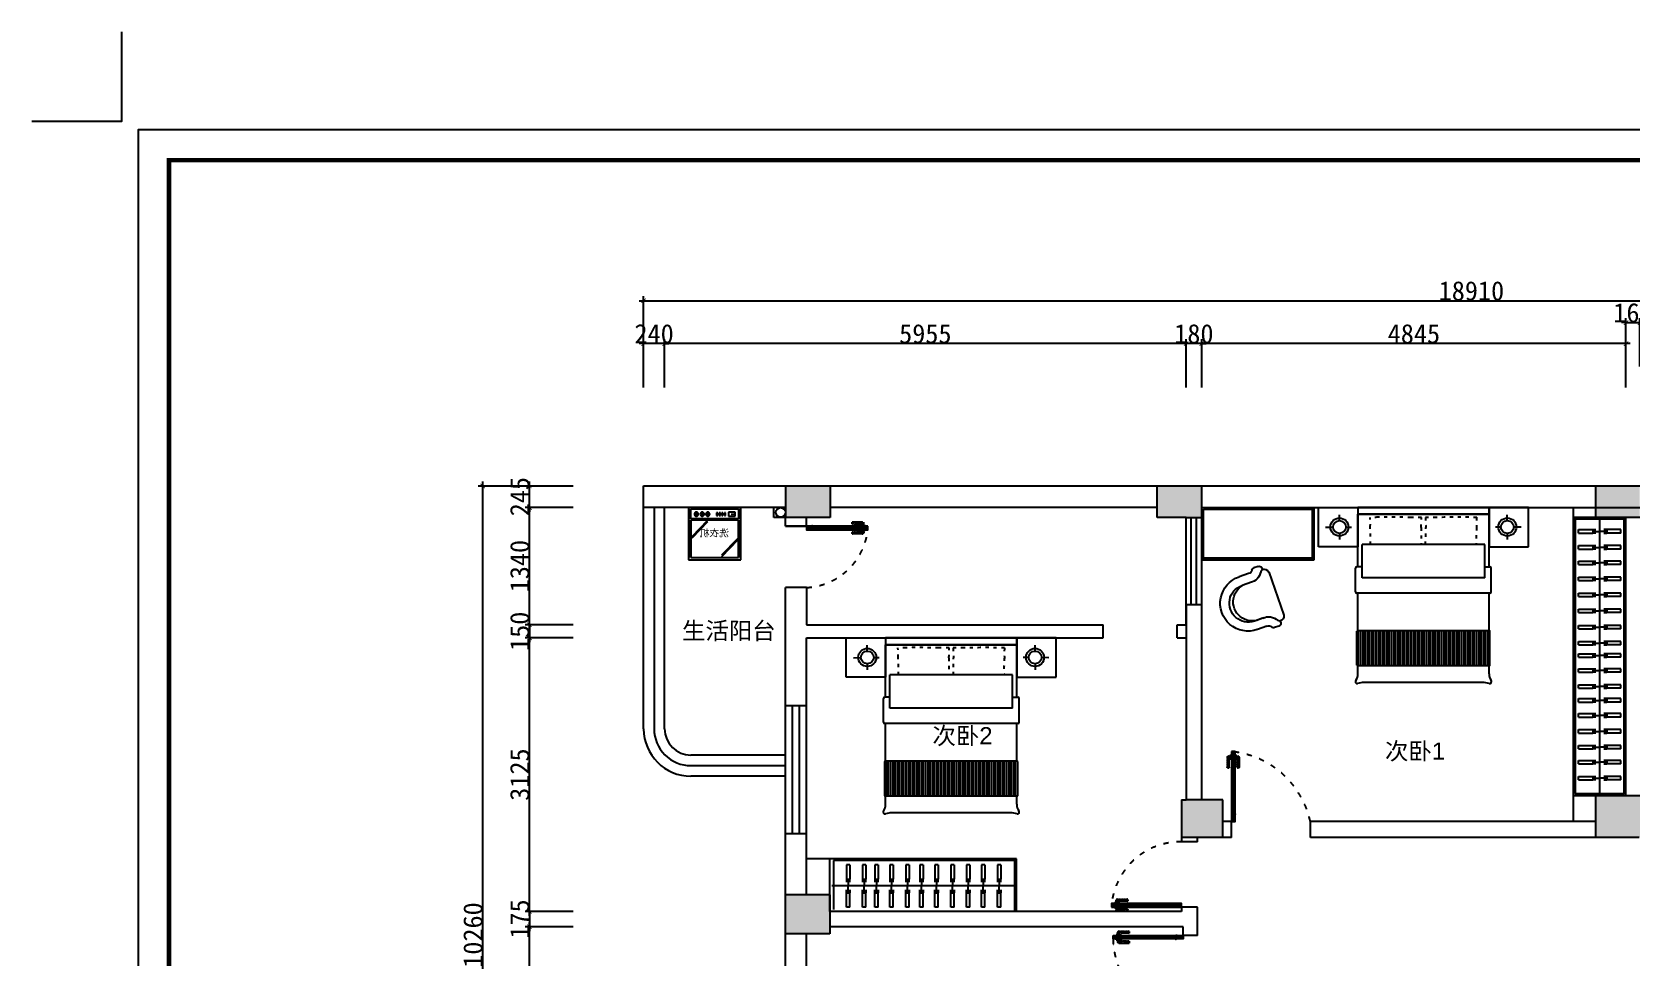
# Model space of a CAD drawing. Header units: millimetres. Extents: x 39175 to 443077, y -41362 to 75939.
# Drawn here: x 305230 to 323494, y -5945 to 4623 of the extents above; entities that cross this region are included whole.
import ezdxf
from ezdxf.enums import TextEntityAlignment as Align

# ---------------------------------------------------------------- set-up
doc = ezdxf.new("R2010")
doc.units = ezdxf.units.MM
doc.linetypes.add('ACAD_ISO03W100', pattern=[30, 12, -18])
doc.linetypes.add('HIDDEN2', pattern=[0.1875, 0.125, -0.0625])
for name, color, linetype in [('0-01图框模板说明', 2, 'Continuous'), ('0-02图框细线', 136, 'Continuous'), ('016-P平面家具', 51, 'Continuous'), ('8', 8, 'Continuous'), ('COLUMN', 7, 'Continuous'), ('墙', 7, 'Continuous'), ('墙体', 7, 'Continuous'), ('粗线层', 7, 'Continuous')]:
    doc.layers.add(name, color=color, linetype=linetype)
doc.layers.add('Z not print', color=8, linetype='Continuous', plot=False)
doc.styles.add('ar', font='arial.ttf')
doc.styles.get("Standard").update_dxf_attribs({"font": ''})
doc.styles.get('Standard').set_extended_font_data('NSimSun')
doc.linetypes.add('FENCELINE1', pattern='A,6.35,-2.54,[133,ltypeshp.shx,S=2.54,R=0,X=-2.54,Y=0],-2.54,25.4', length=36.83)
doc.dimstyles.new('ISO-25', dxfattribs={"dimtxt": 220, "dimasz": 50, "dimexe": 50, "dimexo": 0.625, "dimtad": 2, "dimdec": 0, "dimtxsty": 'Standard', "dimblk": 'ARCHTICK', "dimcen": 2.5, "dimdle": 50, "dimclrd": 251, "dimclre": 251, "dimclrt": 51, "dimadec": 0, "dimazin": 0, "dimtfac": 1, "dimtdec": 0, "dimtix": 1, "dimtmove": 2, "dimatfit": 3, "dimfxl": 500, "dimfxlon": 1, "dimarcsym": 0})

# ---------------------------------------------------------------- blocks, each defined once
blk = doc.blocks.new('hgggg')
at = {"layer": '0-01图框模板说明', "color": 2, "const_width": 0.724}
blk.add_lwpolyline([(3637.38, 670.41), (3637.38, 383.41), (3227.38, 383.41), (3227.38, 670.41)], close=True, dxfattribs=at)
at = {"layer": '0-02图框细线'}
blk.add_lwpolyline([(3642.38, 675.41), (3642.38, 378.41), (3222.38, 378.41), (3222.38, 675.41)], close=True, dxfattribs=at)
at = {"layer": 'Z not print', "color": 5}
blk.add_lwpolyline([(3219.62, 691.34), (3219.62, 676.74), (3205.02, 676.74)], dxfattribs=at)
blk = doc.blocks.new('_ArchTick')
at = {"color": 0, "linetype": 'ByBlock', "const_width": 0.15}
blk.add_lwpolyline([(-0.5, -0.5), (0.5, 0.5)], dxfattribs=at)
blk = doc.blocks.new('*D392')
at = {"color": 251, "lineweight": -2, "transparency": 16777216}
for p, q in [((312216, 563), (312216, 1113)), ((312456, 563), (312456, 1113)), ((312216, 1063), (312166, 1063)), ((312456, 1063), (312216, 1063)), ((312456, 1063), (312506, 1063))]:
    blk.add_line(p, q, dxfattribs=at)
at = {"layer": 'Defpoints', "color": 0, "transparency": 16777216}
for p in [(312216, 1063), (312216, -809), (312456, -809)]:
    blk.add_point(p, dxfattribs=at)
at = {"color": 251, "lineweight": -2, "transparency": 16777216, "xscale": 50, "yscale": 50, "zscale": 50}
blk.add_blockref('_ArchTick', (312216, 1063), dxfattribs=at)
at = {"color": 251, "lineweight": -2, "transparency": 16777216, "xscale": 50, "yscale": 50, "zscale": 50, "rotation": 180}
blk.add_blockref('_ArchTick', (312456, 1063), dxfattribs=at)
at = {"color": 51, "transparency": 16777216, "insert": (312336, 1174), "char_height": 220, "attachment_point": 5}
blk.add_mtext('240', dxfattribs=at)
blk = doc.blocks.new('*D393')
at = {"color": 251, "lineweight": -2, "transparency": 16777216}
for p, q in [((312456, 563), (312456, 1113)), ((318411, 563), (318411, 1113)), ((318461, 1063), (312406, 1063))]:
    blk.add_line(p, q, dxfattribs=at)
at = {"layer": 'Defpoints', "color": 0, "transparency": 16777216}
for p in [(312456, 1063), (312456, -809), (318411, -924)]:
    blk.add_point(p, dxfattribs=at)
at = {"color": 251, "lineweight": -2, "transparency": 16777216, "xscale": 50, "yscale": 50, "zscale": 50, "rotation": 180}
blk.add_blockref('_ArchTick', (312456, 1063), dxfattribs=at)
at = {"color": 251, "lineweight": -2, "transparency": 16777216, "xscale": 50, "yscale": 50, "zscale": 50}
blk.add_blockref('_ArchTick', (318411, 1063), dxfattribs=at)
at = {"color": 51, "transparency": 16777216, "insert": (315434, 1174), "char_height": 220, "attachment_point": 5}
blk.add_mtext('5955', dxfattribs=at)
blk = doc.blocks.new('*D394')
at = {"color": 251, "lineweight": -2, "transparency": 16777216}
for p, q in [((318411, 563), (318411, 1113)), ((318591, 563), (318591, 1113)), ((318411, 1063), (318361, 1063)), ((318591, 1063), (318411, 1063)), ((318591, 1063), (318641, 1063))]:
    blk.add_line(p, q, dxfattribs=at)
at = {"layer": 'Defpoints', "color": 0, "transparency": 16777216}
for p in [(318411, 1063), (318411, -924), (318591, -924)]:
    blk.add_point(p, dxfattribs=at)
at = {"color": 251, "lineweight": -2, "transparency": 16777216, "xscale": 50, "yscale": 50, "zscale": 50}
blk.add_blockref('_ArchTick', (318411, 1063), dxfattribs=at)
at = {"color": 251, "lineweight": -2, "transparency": 16777216, "xscale": 50, "yscale": 50, "zscale": 50, "rotation": 180}
blk.add_blockref('_ArchTick', (318591, 1063), dxfattribs=at)
at = {"color": 51, "transparency": 16777216, "insert": (318501, 1174), "char_height": 220, "attachment_point": 5}
blk.add_mtext('180', dxfattribs=at)
blk = doc.blocks.new('*D395')
at = {"color": 251, "lineweight": -2, "transparency": 16777216}
for p, q in [((318591, 563), (318591, 1113)), ((323436, 563), (323436, 1113)), ((323486, 1063), (318541, 1063))]:
    blk.add_line(p, q, dxfattribs=at)
at = {"layer": 'Defpoints', "color": 0, "transparency": 16777216}
for p in [(318591, 1063), (318591, -924), (323436, -924)]:
    blk.add_point(p, dxfattribs=at)
at = {"color": 251, "lineweight": -2, "transparency": 16777216, "xscale": 50, "yscale": 50, "zscale": 50, "rotation": 180}
blk.add_blockref('_ArchTick', (318591, 1063), dxfattribs=at)
at = {"color": 251, "lineweight": -2, "transparency": 16777216, "xscale": 50, "yscale": 50, "zscale": 50}
blk.add_blockref('_ArchTick', (323436, 1063), dxfattribs=at)
at = {"color": 51, "transparency": 16777216, "insert": (321014, 1174), "char_height": 220, "attachment_point": 5}
blk.add_mtext('4845', dxfattribs=at)
blk = doc.blocks.new('*D396')
at = {"color": 251, "lineweight": -2, "transparency": 16777216}
for p, q in [((323436, 1303), (323386, 1303)), ((323436, 803), (323436, 1353)), ((323436, 1303), (323596, 1303)), ((323596, 803), (323596, 1353)), ((323596, 1303), (323646, 1303))]:
    blk.add_line(p, q, dxfattribs=at)
at = {"layer": 'Defpoints', "color": 0, "transparency": 16777216}
for p in [(323596, 1303), (323596, -564), (323436, -924)]:
    blk.add_point(p, dxfattribs=at)
at = {"color": 251, "lineweight": -2, "transparency": 16777216, "xscale": 50, "yscale": 50, "zscale": 50}
blk.add_blockref('_ArchTick', (323436, 1303), dxfattribs=at)
at = {"color": 251, "lineweight": -2, "transparency": 16777216, "xscale": 50, "yscale": 50, "zscale": 50, "rotation": 180}
blk.add_blockref('_ArchTick', (323596, 1303), dxfattribs=at)
at = {"color": 51, "transparency": 16777216, "insert": (323516, 1414), "char_height": 220, "attachment_point": 5}
blk.add_mtext('160', dxfattribs=at)
blk = doc.blocks.new('*D402')
at = {"color": 251, "lineweight": -2, "transparency": 16777216}
for p, q in [((311413, -5599), (310863, -5599)), ((310913, -8179), (310913, -5549)), ((311413, -8129), (310863, -8129))]:
    blk.add_line(p, q, dxfattribs=at)
at = {"layer": 'Defpoints', "color": 0, "transparency": 16777216}
for p in [(310913, -5599), (314341, -5599), (314076, -8129)]:
    blk.add_point(p, dxfattribs=at)
at = {"color": 251, "lineweight": -2, "transparency": 16777216, "xscale": 50, "yscale": 50, "zscale": 50}
for p, rotation in [((310913, -5599), 90), ((310913, -8129), 270)]:
    blk.add_blockref('_ArchTick', p, dxfattribs=dict(at, rotation=rotation))
at = {"color": 51, "transparency": 16777216, "insert": (310802, -6864), "char_height": 220, "attachment_point": 5, "rotation": 90}
blk.add_mtext('2530', dxfattribs=at)
blk = doc.blocks.new('*D403')
at = {"color": 251, "lineweight": -2, "transparency": 16777216}
for p, q in [((311413, -5424), (310863, -5424)), ((310913, -5424), (310913, -5374)), ((310913, -5424), (310913, -5599)), ((311413, -5599), (310863, -5599)), ((310913, -5599), (310913, -5649))]:
    blk.add_line(p, q, dxfattribs=at)
at = {"layer": 'Defpoints', "color": 0, "transparency": 16777216}
for p in [(314341, -5424), (310913, -5599), (314341, -5599)]:
    blk.add_point(p, dxfattribs=at)
at = {"color": 251, "lineweight": -2, "transparency": 16777216, "xscale": 50, "yscale": 50, "zscale": 50}
for p, rotation in [((310913, -5424), 270), ((310913, -5599), 90)]:
    blk.add_blockref('_ArchTick', p, dxfattribs=dict(at, rotation=rotation))
at = {"color": 51, "transparency": 16777216, "insert": (310802, -5511), "char_height": 220, "attachment_point": 5, "rotation": 90}
blk.add_mtext('175', dxfattribs=at)
blk = doc.blocks.new('*D404')
at = {"color": 251, "lineweight": -2, "transparency": 16777216}
for p, q in [((311413, -2299), (310863, -2299)), ((310913, -5474), (310913, -2249)), ((311413, -5424), (310863, -5424))]:
    blk.add_line(p, q, dxfattribs=at)
at = {"layer": 'Defpoints', "color": 0, "transparency": 16777216}
for p in [(310913, -2299), (311765, -2299), (314341, -5424)]:
    blk.add_point(p, dxfattribs=at)
at = {"color": 251, "lineweight": -2, "transparency": 16777216, "xscale": 50, "yscale": 50, "zscale": 50}
for p, rotation in [((310913, -2299), 90), ((310913, -5424), 270)]:
    blk.add_blockref('_ArchTick', p, dxfattribs=dict(at, rotation=rotation))
at = {"color": 51, "transparency": 16777216, "insert": (310802, -3861), "char_height": 220, "attachment_point": 5, "rotation": 90}
blk.add_mtext('3125', dxfattribs=at)
blk = doc.blocks.new('*D378')
at = {"color": 251, "lineweight": -2, "transparency": 16777216}
for p, q in [((311413, -2149), (310863, -2149)), ((310913, -2149), (310913, -2099)), ((310913, -2149), (310913, -2299)), ((311413, -2299), (310863, -2299)), ((310913, -2299), (310913, -2349))]:
    blk.add_line(p, q, dxfattribs=at)
at = {"layer": 'Defpoints', "color": 0, "transparency": 16777216}
for p in [(311725, -2149), (310913, -2299), (311765, -2299)]:
    blk.add_point(p, dxfattribs=at)
at = {"color": 251, "lineweight": -2, "transparency": 16777216, "xscale": 50, "yscale": 50, "zscale": 50}
for p, rotation in [((310913, -2149), 270), ((310913, -2299), 90)]:
    blk.add_blockref('_ArchTick', p, dxfattribs=dict(at, rotation=rotation))
at = {"color": 51, "transparency": 16777216, "insert": (310802, -2224), "char_height": 220, "attachment_point": 5, "rotation": 90}
blk.add_mtext('150', dxfattribs=at)
blk = doc.blocks.new('*D405')
at = {"color": 251, "lineweight": -2, "transparency": 16777216}
for p, q in [((311413, -809), (310863, -809)), ((310913, -2199), (310913, -759)), ((311413, -2149), (310863, -2149))]:
    blk.add_line(p, q, dxfattribs=at)
at = {"layer": 'Defpoints', "color": 0, "transparency": 16777216}
for p in [(310913, -809), (314346, -809), (311725, -2149)]:
    blk.add_point(p, dxfattribs=at)
at = {"color": 251, "lineweight": -2, "transparency": 16777216, "xscale": 50, "yscale": 50, "zscale": 50}
for p, rotation in [((310913, -809), 90), ((310913, -2149), 270)]:
    blk.add_blockref('_ArchTick', p, dxfattribs=dict(at, rotation=rotation))
at = {"color": 51, "transparency": 16777216, "insert": (310802, -1479), "char_height": 220, "attachment_point": 5, "rotation": 90}
blk.add_mtext('1340', dxfattribs=at)
blk = doc.blocks.new('*D406')
at = {"color": 251, "lineweight": -2, "transparency": 16777216}
for p, q in [((310913, -564), (310913, -514)), ((311413, -564), (310863, -564)), ((310913, -809), (310913, -564)), ((311413, -809), (310863, -809)), ((310913, -809), (310913, -859))]:
    blk.add_line(p, q, dxfattribs=at)
at = {"layer": 'Defpoints', "color": 0, "transparency": 16777216}
for p in [(310913, -564), (312216, -564), (314346, -809)]:
    blk.add_point(p, dxfattribs=at)
at = {"color": 251, "lineweight": -2, "transparency": 16777216, "xscale": 50, "yscale": 50, "zscale": 50}
for p, rotation in [((310913, -564), 270), ((310913, -809), 90)]:
    blk.add_blockref('_ArchTick', p, dxfattribs=dict(at, rotation=rotation))
at = {"color": 51, "transparency": 16777216, "insert": (310802, -686), "char_height": 220, "attachment_point": 5, "rotation": 90}
blk.add_mtext('245', dxfattribs=at)
blk = doc.blocks.new('*D380')
at = {"color": 251, "lineweight": -2, "transparency": 16777216}
for p, q in [((312166, 1553), (331176, 1553)), ((312216, 1053), (312216, 1603)), ((331126, 1053), (331126, 1603))]:
    blk.add_line(p, q, dxfattribs=at)
at = {"layer": 'Defpoints', "color": 0, "transparency": 16777216}
for p in [(331126, 1553), (312216, -564), (331126, -564)]:
    blk.add_point(p, dxfattribs=at)
at = {"color": 251, "lineweight": -2, "transparency": 16777216, "xscale": 50, "yscale": 50, "zscale": 50, "rotation": 180}
blk.add_blockref('_ArchTick', (312216, 1553), dxfattribs=at)
at = {"color": 251, "lineweight": -2, "transparency": 16777216, "xscale": 50, "yscale": 50, "zscale": 50}
blk.add_blockref('_ArchTick', (331126, 1553), dxfattribs=at)
at = {"color": 51, "transparency": 16777216, "insert": (321671, 1664), "char_height": 220, "attachment_point": 5}
blk.add_mtext('18910', dxfattribs=at)
blk = doc.blocks.new('*D408')
at = {"color": 251, "lineweight": -2, "transparency": 16777216}
for p, q in [((310378, -10874), (310378, -514)), ((310878, -564), (310328, -564)), ((310878, -10824), (310328, -10824))]:
    blk.add_line(p, q, dxfattribs=at)
at = {"layer": 'Defpoints', "color": 0, "transparency": 16777216}
for p in [(310378, -564), (312226, -564), (312226, -10824)]:
    blk.add_point(p, dxfattribs=at)
at = {"color": 251, "lineweight": -2, "transparency": 16777216, "xscale": 50, "yscale": 50, "zscale": 50}
for p, rotation in [((310378, -564), 90), ((310378, -10824), 270)]:
    blk.add_blockref('_ArchTick', p, dxfattribs=dict(at, rotation=rotation))
at = {"color": 51, "transparency": 16777216, "insert": (310268, -5694), "char_height": 220, "attachment_point": 5, "rotation": 90}
blk.add_mtext('10260', dxfattribs=at)
blk = doc.blocks.new('A$C65345F46')
at = {"color": 51, "ltscale": 6}
for p, q in [((0, 0), (0, 600)), ((0, 600), (600, 600)), ((600, 600), (600, 0)), ((600, 0), (0, 0))]:
    blk.add_line(p, q, dxfattribs=at)
at = {"color": 250}
for p, q in [((574, 582), (30, 582)), ((30, 582), (30, 470)), ((574, 470), (574, 582)), ((30, 470), (574, 470)), ((30, 26), (30, 460)), ((30, 460), (574, 460)), ((574, 460), (30, 460)), ((30, 460), (30, 26)), ((65, 500), (65, 545)), ((65, 545), (144, 545)), ((144, 500), (65, 500)), ((144, 545), (144, 500)), ((175, 508), (175, 537)), ((175, 537), (189, 537)), ((189, 508), (175, 508)), ((189, 537), (189, 508)), ((206, 508), (206, 537)), ((206, 537), (220, 537)), ((220, 508), (206, 508)), ((220, 537), (220, 508)), ((234, 508), (234, 537)), ((234, 537), (248, 537)), ((248, 508), (234, 508)), ((248, 537), (248, 508)), ((264, 508), (264, 537)), ((264, 537), (279, 537)), ((279, 508), (264, 508)), ((279, 537), (279, 508)), ((375, 545), (384, 545)), ((375, 500), (375, 545)), ((384, 500), (375, 500)), ((381, 449), (563, 263)), ((381, 434), (563, 247)), ((384, 545), (384, 500)), ((439, 545), (448, 545)), ((439, 500), (439, 545)), ((448, 500), (439, 500)), ((448, 545), (448, 500)), ((505, 545), (514, 545)), ((505, 500), (505, 545)), ((514, 500), (505, 500)), ((514, 545), (514, 500)), ((574, 26), (574, 460)), ((41, 240), (223, 53)), ((41, 224), (223, 37)), ((574, 26), (30, 26))]:
    blk.add_line(p, q, dxfattribs=at)
at = {"color": 250, "ltscale": 6}
blk.add_line((574, 460), (574, 26), dxfattribs=at)
at = {"color": 250}
for centre, radius in [((81, 521), 2.88), ((103, 521), 2.88), ((379, 523), 23), ((443, 523), 23), ((509, 523), 23)]:
    blk.add_circle(centre, radius, dxfattribs=at)
at = {"color": 250, "insert": (136, 347), "char_height": 80, "width": 1735.86, "attachment_point": 1}
blk.add_mtext('{\\C8;洗衣机}', dxfattribs=at)
blk = doc.blocks.new('awtysaw4eta')
at = {"layer": '墙', "color": 250, "linetype": 'ACAD_ISO03W100', "ltscale": 3}
for centre, radius, start, end in [((351359, 56396), 5802, 90.4968, 91.3853), ((350670, 62135), 551, 354.5772, 6.3929), ((351440, 53805), 8394, 88.3391, 90.8982), ((351748, 60587), 1610, 88.0298, 92.4617), ((350843, 62170), 961, 354.6984, 1.5682), ((351905, 60587), 1610, 87.5383, 91.9702), ((352811, 62170), 961, 178.4318, 185.3016), ((352213, 53805), 8394, 89.1018, 91.6609), ((352295, 56396), 5802, 88.6147, 89.5032), ((352983, 62135), 551, 173.6071, 185.4228), ((349194, 61944), 2030, 358.3883, 3.928), ((354860, 62026), 3061, 178.9727, 182.6082), ((348793, 62026), 3061, 357.3918, 1.0273), ((354459, 61944), 2030, 176.072, 181.6117)]:
    blk.add_arc(centre, radius, start, end, dxfattribs=at)
at = {"layer": '粗线层', "color": 51}
for p, q in [((350627, 62311), (351077, 62311)), ((350627, 61861), (350627, 62311)), ((351077, 62311), (351077, 61861)), ((353027, 62311), (352577, 62311)), ((352577, 62311), (352577, 61861)), ((353027, 61861), (353027, 62311)), ((351077, 61632), (351077, 62232)), ((352577, 61632), (352577, 62232)), ((351077, 61861), (350627, 61861)), ((352577, 61861), (353027, 61861)), ((351052, 61347), (351052, 61617)), ((352602, 61347), (352602, 61617)), ((351077, 60902), (351077, 61332)), ((352577, 60902), (352577, 61332)), ((351067, 60507), (351067, 60897)), ((352582, 60902), (351072, 60902)), ((352587, 60507), (352587, 60897)), ((352582, 60502), (351072, 60502)), ((351077, 60388), (351077, 60502)), ((352577, 60409), (352577, 60502)), ((352502, 60311), (351127, 60311))]:
    blk.add_line(p, q, dxfattribs=at)
at = {"layer": '粗线层', "color": 250}
for p, q in [((350868, 62159), (350868, 62228)), ((352577, 62232), (351077, 62232)), ((352785, 62159), (352785, 62228)), ((350710, 62084), (350796, 62085)), ((350868, 62014), (350868, 61944)), ((350941, 62087), (351005, 62087)), ((352712, 62087), (352648, 62087)), ((352785, 62014), (352785, 61944)), ((352943, 62084), (352858, 62085)), ((351127, 61507), (351127, 61887)), ((352527, 61887), (351127, 61887)), ((352527, 61507), (352527, 61887)), ((351127, 61632), (351067, 61632)), ((352527, 61632), (352587, 61632)), ((352527, 61507), (351127, 61507)), ((352587, 61332), (351067, 61332)), ((351083, 60902), (351083, 60502)), ((351108, 60902), (351108, 60502)), ((351133, 60902), (351133, 60502)), ((351133, 60902), (351133, 60502)), ((351133, 60902), (351133, 60502)), ((351158, 60902), (351158, 60502)), ((351158, 60902), (351158, 60502)), ((351158, 60902), (351158, 60502)), ((351183, 60902), (351183, 60502)), ((351183, 60902), (351183, 60502)), ((351208, 60902), (351208, 60502)), ((351208, 60902), (351208, 60502)), ((351233, 60902), (351233, 60502)), ((351258, 60902), (351258, 60502)), ((351283, 60902), (351283, 60502)), ((351308, 60902), (351308, 60502)), ((351333, 60902), (351333, 60502)), ((351358, 60902), (351358, 60502)), ((351383, 60902), (351383, 60502)), ((351408, 60902), (351408, 60502)), ((351433, 60902), (351433, 60502)), ((351458, 60902), (351458, 60502)), ((351483, 60902), (351483, 60502)), ((351508, 60902), (351508, 60502)), ((351533, 60902), (351533, 60502)), ((351558, 60902), (351558, 60502)), ((351583, 60902), (351583, 60502)), ((351608, 60902), (351608, 60502)), ((351633, 60902), (351633, 60502)), ((351658, 60902), (351658, 60502)), ((351683, 60902), (351683, 60502)), ((351708, 60902), (351708, 60502)), ((351733, 60902), (351733, 60502)), ((351758, 60902), (351758, 60502)), ((351783, 60902), (351783, 60502)), ((351808, 60902), (351808, 60502)), ((351833, 60902), (351833, 60502)), ((351858, 60902), (351858, 60502)), ((351883, 60902), (351883, 60502)), ((351908, 60902), (351908, 60502)), ((351933, 60902), (351933, 60502)), ((351958, 60902), (351958, 60502)), ((351983, 60902), (351983, 60502)), ((352008, 60902), (352008, 60502)), ((352033, 60902), (352033, 60502)), ((352058, 60902), (352058, 60502)), ((352083, 60902), (352083, 60502)), ((352108, 60902), (352108, 60502)), ((352133, 60902), (352133, 60502)), ((352158, 60902), (352158, 60502)), ((352183, 60902), (352183, 60502)), ((352208, 60902), (352208, 60502)), ((352233, 60902), (352233, 60502)), ((352258, 60902), (352258, 60502)), ((352283, 60902), (352283, 60502)), ((352308, 60902), (352308, 60502)), ((352333, 60902), (352333, 60502)), ((352358, 60902), (352358, 60502)), ((352383, 60902), (352383, 60502)), ((352408, 60902), (352408, 60502)), ((352408, 60902), (352408, 60502)), ((352433, 60902), (352433, 60502)), ((352433, 60902), (352433, 60502)), ((352458, 60902), (352458, 60502)), ((352458, 60902), (352458, 60502)), ((352458, 60902), (352458, 60502)), ((352483, 60902), (352483, 60502)), ((352483, 60902), (352483, 60502)), ((352483, 60902), (352483, 60502)), ((352508, 60902), (352508, 60502)), ((352533, 60902), (352533, 60502)), ((352558, 60902), (352558, 60502))]:
    blk.add_line(p, q, dxfattribs=at)
at = {"layer": '粗线层', "color": 51}
blk.add_lwpolyline([(352577, 62311), (351077, 62311), (351077, 62232), (352577, 62232)], close=True, dxfattribs=at)
for centre in [(350868, 62087), (352785, 62087)]:
    blk.add_circle(centre, 103, dxfattribs=at)
at = {"layer": '粗线层', "color": 250}
for centre in [(350868, 62087), (352785, 62087)]:
    blk.add_circle(centre, 72.9, dxfattribs=at)
at = {"layer": '粗线层', "color": 51}
for centre, radius, start, end in [((351067, 61617), 15, 90, 180), ((352587, 61617), 15, 0, 90), ((351067, 61347), 15, 180, 270), ((352587, 61347), 15, 270, 0), ((351072, 60897), 5, 90, 180), ((352582, 60897), 5, 0, 90), ((351072, 60507), 5, 180, 270), ((352582, 60507), 5, 270, 0), ((351071, 60320), 21.1, 136.5359, 281.9177), ((350973, 60399), 104, 322.1587, 5.7516), ((351153, 60037), 274, 90.3232, 106.5822), ((352500, 60037), 274, 73.4178, 89.6768), ((352681, 60399), 104, 174.2484, 217.8413), ((352583, 60320), 21.1, 258.0823, 43.4641)]:
    blk.add_arc(centre, radius, start, end, dxfattribs=at)
blk = doc.blocks.new('tery')
at = {"color": 250}
for p, q in [((445502, 189114), (445541, 189114)), ((445502, 189114), (445502, 188952)), ((445541, 189114), (445541, 188952)), ((445502, 188631), (445502, 188794)), ((445541, 188631), (445541, 188794)), ((445502, 188631), (445541, 188631))]:
    blk.add_line(p, q, dxfattribs=at)
at = {"color": 51}
for p, q in [((445541, 188952), (445502, 188952)), ((445502, 188918), (445502, 188952)), ((445521, 188952), (445521, 188873)), ((445521, 188794), (445521, 188873)), ((445541, 188952), (445541, 188918)), ((445502, 188827), (445502, 188794)), ((445541, 188794), (445502, 188794)), ((445541, 188794), (445541, 188827))]:
    blk.add_line(p, q, dxfattribs=at)
blk = doc.blocks.new('YTYT')
at = {"layer": '016-P平面家具'}
for p, q in [((128945, -21545), (128836, -21507)), ((129081, -21546), (129033, -21529)), ((128911, -21642), (128802, -21604)), ((128968, -22165), (129139, -21673)), ((128770, -22049), (128661, -22011)), ((128736, -22147), (128627, -22109)), ((128844, -22229), (128796, -22213))]:
    blk.add_line(p, q, dxfattribs=at)
for centre, radius, start, end in [((128731, -21808), 319, 70.8731, 250.8731), ((128966, -21503), 46.5, 243.2905, 313.2868), ((129022, -21562), 34.4, 70.8731, 133.2868), ((129070, -21579), 34.4, 266.2069, 70.8731), ((128731, -21808), 215, 70.8731, 250.8731), ((125844, -21785), 2991, 3.2816, 3.318), ((128966, -21503), 150, 243.2905, 312.7171), ((129074, -21665), 65.5, 352.9364, 71.8295), ((125844, -21785), 2819, 355.458, 355.5646), ((128727, -22192), 150, 9.029, 78.4556), ((128727, -22192), 46.5, 8.4594, 78.4556), ((128807, -22180), 34.4, 188.4594, 250.8731), ((128856, -22197), 34.4, 250.8731, 55.5392), ((128912, -22131), 65.5, 249.9167, 328.8097)]:
    blk.add_arc(centre, radius, start, end, dxfattribs=at)
at = {"layer": '016-P平面家具', "color": 250}
blk.add_arc((128778, -21824), 218, 61.1955, 241.8196, dxfattribs=at)
blk = doc.blocks.new('hghghgjhgmhjkh')
at = {"layer": '016-P平面家具', "ltscale": 10}
h = blk.add_hatch(dxfattribs=at)
h.set_pattern_fill('ANSI34', color=250, scale=1.777778, style=0)
h.set_pattern_definition([(225, (42769.0107, 46220.4648), (0.94281, -0.94281), []), (225, (42768.6964, 46220.4648), (0.94281, -0.94281), []), (225, (42768.3821, 46220.4648), (0.94281, -0.94281), []), (225, (42768.0679, 46220.4648), (0.94281, -0.94281), [])])
h.paths.add_polyline_path([(42760, 46204), (42761, 46204), (42761, 46220), (42768, 46220), (42768, 46204), (42769, 46204), (42769, 46220), (42760, 46220)])
h = blk.add_hatch(dxfattribs=at)
h.set_pattern_fill('ANSI34', color=250, scale=1.777778, style=0)
h.set_pattern_definition([(315, (43409.0107, 46220.4648), (-0.94281, -0.94281), []), (315, (43409.325, 46220.4648), (-0.94281, -0.94281), []), (315, (43409.6392, 46220.4648), (-0.94281, -0.94281), []), (315, (43409.9535, 46220.4648), (-0.94281, -0.94281), [])])
h.paths.add_polyline_path([(43418, 46204), (43417, 46204), (43417, 46220), (43410, 46220), (43410, 46204), (43409, 46204), (43409, 46220), (43418, 46220)])
h = blk.add_hatch(dxfattribs=at)
h.set_pattern_fill('DOLMIT', color=250, scale=0.3, style=0)
h.set_pattern_definition([(0, (995366.9358, -407035.1008), (0, 1.905), []), (45, (995366.936, -407035.101), (-3.809997403, 3.809997403), [2.694076836, -5.388153673])])
h.paths.add_polyline_path([(42700, 46203), (42700, 46193), (42959, 46193), (42959, 46203)])
h = blk.add_hatch(dxfattribs=at)
h.set_pattern_fill('ANSI34', color=250, scale=1.777778, style=0)
h.set_pattern_definition([(135, (42777.8996, 46175.1315), (0.94281, 0.94281), []), (135, (42777.5853, 46175.1315), (0.94281, 0.94281), []), (135, (42777.271, 46175.1315), (0.94281, 0.94281), []), (135, (42776.9568, 46175.1315), (0.94281, 0.94281), [])])
h.paths.add_polyline_path([(42769, 46191), (42770, 46191), (42770, 46176), (42777, 46176), (42777, 46191), (42778, 46191), (42778, 46175), (42769, 46175)])
h = blk.add_hatch(dxfattribs=at)
h.set_pattern_fill('DOLMIT', color=250, scale=0.3, style=0)
h.set_pattern_definition([(0, (995885.6025, -407035.1008), (0, 1.905), []), (45, (995885.6025, -407035.101), (-3.809997403, 3.809997403), [2.694076836, -5.388153673])])
h.paths.add_polyline_path([(43219, 46203), (43219, 46193), (43478, 46193), (43478, 46203)])
h = blk.add_hatch(dxfattribs=at)
h.set_pattern_fill('ANSI34', color=250, scale=1.777778, style=0)
h.set_pattern_definition([(45, (43400.1218, 46175.1315), (-0.94281, 0.94281), []), (45, (43400.4361, 46175.1315), (-0.94281, 0.94281), []), (45, (43400.7503, 46175.1315), (-0.94281, 0.94281), []), (45, (43401.0646, 46175.1315), (-0.94281, 0.94281), [])])
h.paths.add_polyline_path([(43409, 46191), (43408, 46191), (43408, 46176), (43401, 46176), (43401, 46191), (43400, 46191), (43400, 46175), (43409, 46175)])
at = {"layer": '016-P平面家具', "color": 250, "linetype": 'ByBlock'}
for p, q in [((42692, 46215), (43486, 46215)), ((42692, 46181), (42692, 46215)), ((42700, 46181), (42700, 46215)), ((43478, 46215), (43478, 46181)), ((43486, 46215), (43486, 46181)), ((43486, 46181), (42692, 46181)), ((42700, 46203), (43478, 46203)), ((42700, 46193), (43478, 46193)), ((42959, 46193), (42959, 46203)), ((43219, 46193), (43219, 46203))]:
    blk.add_line(p, q, dxfattribs=at)
at = {"layer": '016-P平面家具', "color": 51, "linetype": 'ByBlock'}
blk.add_lwpolyline([(42689, 46218), (43489, 46218), (43489, 46178), (42689, 46178)], close=True, dxfattribs=at)
at = {"layer": '016-P平面家具', "color": 8, "ltscale": 10}
for points in [[(42769, 46203), (42769, 46220), (42760, 46220), (42760, 46203)], [(42768, 46203), (42768, 46220), (42761, 46220), (42761, 46203)], [(43409, 46203), (43409, 46220), (43418, 46220), (43418, 46203)], [(43410, 46203), (43410, 46220), (43417, 46220), (43417, 46203)], [(42778, 46193), (42778, 46175), (42769, 46175), (42769, 46193)], [(42777, 46193), (42777, 46176), (42770, 46176), (42770, 46193)], [(43400, 46193), (43400, 46175), (43409, 46175), (43409, 46193)], [(43401, 46193), (43401, 46176), (43408, 46176), (43408, 46193)]]:
    blk.add_lwpolyline(points, dxfattribs=at)
blk = doc.blocks.new('2111')
at = {"color": 8, "linetype": 'HIDDEN2', "ltscale": 25}
blk.add_lwpolyline([(679758, -358585), (679698, -358585), (679698, -358579, -0.414214), (679700, -358577), (679756, -358577, -0.414214), (679758, -358579)], format="xyb", close=True, dxfattribs=at)
blk.add_lwpolyline([(679716, -358577), (679716, -358549, -0.414214), (679728, -358537), (679843, -358537, -0.414214), (679848, -358542), (679848, -358555, -0.414214), (679843, -358560), (679738, -358560, 0.414214), (679736, -358562), (679736, -358577)], format="xyb", dxfattribs=at)
at = {"layer": '8', "color": 250, "linetype": 'HIDDEN2', "ltscale": 1.5}
for p, q in [((679840, -358560), (679840, -358537)), ((679845, -358559), (679845, -358538)), ((679846, -358559), (679846, -358538)), ((679846, -358558), (679846, -358539))]:
    blk.add_line(p, q, dxfattribs=at)
blk.add_lwpolyline([(679756, -358585), (679699, -358585), (679699, -358579, -0.414214), (679700, -358579), (679756, -358579, -0.414214), (679756, -358579)], format="xyb", close=True, dxfattribs=at)
blk.add_lwpolyline([(679718, -358577), (679718, -358549, -0.414214), (679728, -358539), (679846, -358539), (679846, -358558), (679738, -358558, 0.414214), (679734, -358562), (679734, -358577)], format="xyb", dxfattribs=at)
for centre, radius, start, end in [((679734, -358545), 18.8, 194.024, 275.2908), ((679741, -358548), 13.1, 122.6197, 245.8556), ((679813, -358548), 59.5, 169.8168, 191.4777)]:
    blk.add_arc(centre, radius, start, end, dxfattribs=at)
blk = doc.blocks.new('*D381')
at = {"color": 251, "lineweight": -2, "transparency": 16777216}
for p, q in [((311413, -2299), (310863, -2299)), ((310913, -5474), (310913, -2249)), ((311413, -5424), (310863, -5424))]:
    blk.add_line(p, q, dxfattribs=at)
at = {"layer": 'Defpoints', "color": 0, "transparency": 16777216}
for p in [(310913, -2299), (314076, -2299), (314341, -5424)]:
    blk.add_point(p, dxfattribs=at)
at = {"color": 251, "lineweight": -2, "transparency": 16777216, "xscale": 50, "yscale": 50, "zscale": 50}
for p, rotation in [((310913, -2299), 90), ((310913, -5424), 270)]:
    blk.add_blockref('_ArchTick', p, dxfattribs=dict(at, rotation=rotation))
at = {"color": 51, "transparency": 16777216, "insert": (310802, -3861), "char_height": 220, "attachment_point": 5, "rotation": 90}
blk.add_mtext('3125', dxfattribs=at)
blk = doc.blocks.new('*D382')
at = {"color": 251, "lineweight": -2, "transparency": 16777216}
for p, q in [((311413, -2149), (310863, -2149)), ((310913, -2149), (310913, -2099)), ((310913, -2149), (310913, -2299)), ((311413, -2299), (310863, -2299)), ((310913, -2299), (310913, -2349))]:
    blk.add_line(p, q, dxfattribs=at)
at = {"layer": 'Defpoints', "color": 0, "transparency": 16777216}
for p in [(313836, -2149), (310913, -2299), (314076, -2299)]:
    blk.add_point(p, dxfattribs=at)
at = {"color": 251, "lineweight": -2, "transparency": 16777216, "xscale": 50, "yscale": 50, "zscale": 50}
for p, rotation in [((310913, -2149), 270), ((310913, -2299), 90)]:
    blk.add_blockref('_ArchTick', p, dxfattribs=dict(at, rotation=rotation))
at = {"color": 51, "transparency": 16777216, "insert": (310802, -2224), "char_height": 220, "attachment_point": 5, "rotation": 90}
blk.add_mtext('150', dxfattribs=at)
blk = doc.blocks.new('*D383')
at = {"color": 251, "lineweight": -2, "transparency": 16777216}
for p, q in [((311413, -809), (310863, -809)), ((310913, -2199), (310913, -759)), ((311413, -2149), (310863, -2149))]:
    blk.add_line(p, q, dxfattribs=at)
at = {"layer": 'Defpoints', "color": 0, "transparency": 16777216}
for p in [(310913, -809), (314346, -809), (313836, -2149)]:
    blk.add_point(p, dxfattribs=at)
at = {"color": 251, "lineweight": -2, "transparency": 16777216, "xscale": 50, "yscale": 50, "zscale": 50}
for p, rotation in [((310913, -809), 90), ((310913, -2149), 270)]:
    blk.add_blockref('_ArchTick', p, dxfattribs=dict(at, rotation=rotation))
at = {"color": 51, "transparency": 16777216, "insert": (310802, -1479), "char_height": 220, "attachment_point": 5, "rotation": 90}
blk.add_mtext('1340', dxfattribs=at)
blk = doc.blocks.new('hgfhjgdjhgjkgk')
at = {"layer": '016-P平面家具', "ltscale": 10}
h = blk.add_hatch(dxfattribs=at)
h.set_pattern_fill('ANSI34', color=250, scale=1.777778, style=0)
h.set_pattern_definition([(225, (42806.6198, 46109.81), (0.94281, -0.94281), []), (225, (42806.3055, 46109.81), (0.94281, -0.94281), []), (225, (42805.9913, 46109.81), (0.94281, -0.94281), []), (225, (42805.677, 46109.81), (0.94281, -0.94281), [])])
h.paths.add_polyline_path([(42798, 46094), (42799, 46094), (42799, 46109), (42806, 46109), (42806, 46094), (42807, 46094), (42807, 46110), (42798, 46110)])
h = blk.add_hatch(dxfattribs=at)
h.set_pattern_fill('ANSI34', color=250, scale=1.777778, style=0)
h.set_pattern_definition([(135, (42815.5087, 46064.4767), (0.94281, 0.94281), []), (135, (42815.1944, 46064.4767), (0.94281, 0.94281), []), (135, (42814.8802, 46064.4767), (0.94281, 0.94281), []), (135, (42814.5659, 46064.4767), (0.94281, 0.94281), [])])
h.paths.add_polyline_path([(42807, 46080), (42808, 46080), (42808, 46065), (42815, 46065), (42815, 46080), (42816, 46080), (42816, 46064), (42807, 46064)])
h = blk.add_hatch(dxfattribs=at)
h.set_pattern_fill('DOLMIT', color=250, scale=0.3, style=0)
h.set_pattern_definition([(0, (42974.1673, 46082.1434), (0, 1.905), []), (45, (42974.1673, 46082.1434), (-3.81, 3.81), [2.69408, -5.38815])])
h.paths.add_polyline_path([(43200, 46082), (43200, 46092), (42974, 46092), (42974, 46082)])
h = blk.add_hatch(dxfattribs=at)
h.set_pattern_fill('ANSI34', color=250, scale=1.777778, style=0)
h.set_pattern_definition([(45, (43358.826, 46064.4767), (-0.94281, 0.94281), []), (45, (43359.1402, 46064.4767), (-0.94281, 0.94281), []), (45, (43359.4545, 46064.4767), (-0.94281, 0.94281), []), (45, (43359.7688, 46064.4767), (-0.94281, 0.94281), [])])
h.paths.add_polyline_path([(43368, 46080), (43367, 46080), (43367, 46065), (43360, 46065), (43360, 46080), (43359, 46080), (43359, 46064), (43368, 46064)])
h = blk.add_hatch(dxfattribs=at)
h.set_pattern_fill('ANSI34', color=250, scale=1.777778, style=0)
h.set_pattern_definition([(315, (43367.7149, 46109.81), (-0.94281, -0.94281), []), (315, (43368.0291, 46109.81), (-0.94281, -0.94281), []), (315, (43368.3434, 46109.81), (-0.94281, -0.94281), []), (315, (43368.6577, 46109.81), (-0.94281, -0.94281), [])])
h.paths.add_polyline_path([(43377, 46094), (43376, 46094), (43376, 46109), (43369, 46109), (43369, 46094), (43368, 46094), (43368, 46110), (43377, 46110)])
at = {"layer": '016-P平面家具', "color": 250, "linetype": 'ByBlock'}
for p, q in [((42740, 46104), (43434, 46104)), ((42740, 46070), (42740, 46104)), ((43434, 46070), (42740, 46070)), ((42748, 46070), (42748, 46104)), ((43426, 46092), (42748, 46092)), ((43426, 46082), (42748, 46082)), ((42974, 46082), (42974, 46092)), ((43200, 46082), (43200, 46092)), ((43426, 46104), (43426, 46070)), ((43434, 46104), (43434, 46070))]:
    blk.add_line(p, q, dxfattribs=at)
at = {"layer": '016-P平面家具', "color": 51, "linetype": 'ByBlock'}
blk.add_lwpolyline([(42737, 46107), (43437, 46107), (43437, 46067), (42737, 46067)], close=True, dxfattribs=at)
at = {"layer": '016-P平面家具', "color": 8, "ltscale": 10}
for points in [[(42807, 46092), (42807, 46110), (42798, 46110), (42798, 46092)], [(42806, 46092), (42806, 46109), (42799, 46109), (42799, 46092)], [(42816, 46082), (42816, 46064), (42807, 46064), (42807, 46082)], [(42815, 46082), (42815, 46065), (42808, 46065), (42808, 46082)], [(43359, 46082), (43359, 46064), (43368, 46064), (43368, 46082)], [(43360, 46082), (43360, 46065), (43367, 46065), (43367, 46082)], [(43368, 46092), (43368, 46110), (43377, 46110), (43377, 46092)], [(43369, 46092), (43369, 46109), (43376, 46109), (43376, 46092)]]:
    blk.add_lwpolyline(points, dxfattribs=at)

msp = doc.modelspace()

# ---------------------------------------------------------------- hatches: boundary and pattern name
h = msp.add_hatch(color=8)
h.dxf.hatch_style = 1
h.paths.add_polyline_path([(318586.2, -563.6), (318076.2, -563.6), (318076.2, -923.6), (318406.2, -923.6), (318586.2, -923.6)])
h.paths.add_polyline_path([(323591.2, -563.6), (323086.2, -563.6), (323086.2, -923.6), (323591.2, -923.6)])
h.paths.add_polyline_path([(318826.2, -4148.6), (318406.2, -4148.6), (318356.2, -4148.6), (318356.2, -4578.6), (318826.2, -4578.6)])
h.paths.add_polyline_path([(323596.3, -4098.6), (323091.2, -4098.6), (323091.2, -4578.6), (323596.3, -4578.6)])
h.paths.add_polyline_path([(329601.2, -4118.6), (329101.2, -4118.6), (329101.2, -4578.6), (329601.2, -4578.6)])
h.paths.add_polyline_path([(329601.2, -563.6), (329101.2, -563.6), (329101.2, -923.6), (329601.2, -923.6)])
h.paths.add_polyline_path([(314346.3, -563.6), (313836.3, -563.6), (313836.3, -923.6), (314346.3, -923.6)])
h.paths.add_polyline_path([(314336.2, -5233.6), (313831.2, -5233.6), (313831.2, -5678.6), (314336.2, -5678.6)])

# ---------------------------------------------------------------- linework, layer by layer
for p, q in [((312216.3, -563.6), (331126.3, -563.6)), ((312216.3, -808.6), (312216.3, -563.6)), ((313836.3, -563.6), (313836.3, -923.6)), ((314346.3, -563.6), (314346.3, -923.6)), ((318081.3, -923.6), (318081.3, -563.6)), ((318591.3, -923.6), (318591.3, -563.6)), ((323091.3, -923.6), (323091.3, -563.6)), ((312456.3, -808.6), (312216.3, -808.6)), ((313836.3, -808.6), (312456.3, -808.6)), ((318081.3, -808.6), (314346.3, -808.6)), ((318591.3, -808.6), (323596.3, -808.6)), ((314346.3, -923.6), (313836.3, -923.6)), ((313836.3, -1023.6), (313836.3, -923.6)), ((313836.3, -1023.6), (313836.3, -923.6)), ((314076.3, -1023.6), (313836.3, -1023.6)), ((313836.3, -1023.6), (314076.3, -1023.6)), ((314076.3, -1023.6), (314076.3, -923.6)), ((314076.3, -1023.6), (314076.3, -923.6)), ((318411.3, -923.6), (318081.3, -923.6)), ((318411.3, -923.6), (318591.3, -923.6)), ((323596.3, -923.6), (323091.3, -923.6)), ((323436.3, -2913.6), (323436.3, -923.6)), ((313836.3, -3073.6), (313836.3, -1723.6)), ((314076.3, -1723.6), (313836.3, -1723.6)), ((314076.3, -1723.6), (314076.3, -2148.6)), ((318411.3, -1918.6), (318411.3, -4148.6)), ((318411.3, -2148.6), (318411.3, -1918.6)), ((318411.3, -1918.6), (318591.3, -1918.6)), ((318591.3, -4148.6), (318591.3, -1918.6)), ((314076.3, -2148.6), (317466.3, -2148.6)), ((317466.3, -2298.6), (317466.3, -2148.6)), ((318311.3, -2298.6), (318311.3, -2148.6)), ((318311.3, -2148.6), (318411.3, -2148.6)), ((314076.3, -3073.6), (314076.3, -2298.6)), ((314076.3, -2298.6), (317466.3, -2298.6)), ((318311.3, -2298.6), (318411.3, -2298.6)), ((323436.3, -4098.6), (323436.3, -2913.6)), ((314076.3, -3073.6), (313836.3, -3073.6)), ((318361.3, -4148.6), (318411.3, -4148.6)), ((318361.3, -4148.6), (318361.3, -4578.6)), ((318831.3, -4148.6), (318411.3, -4148.6)), ((318831.3, -4578.6), (318831.3, -4148.6)), ((323091.3, -4578.6), (323091.3, -4098.6)), ((323091.3, -4098.6), (323596.3, -4098.6)), ((313836.3, -6103.6), (313836.3, -4538.6)), ((314076.3, -4538.6), (313836.3, -4538.6)), ((314076.3, -5233.6), (314076.3, -4538.6)), ((318931.3, -4398.6), (318831.3, -4398.6)), ((318931.3, -4578.6), (318931.3, -4398.6)), ((319831.3, -4578.6), (319831.3, -4398.6)), ((323091.3, -4398.6), (319831.3, -4398.6)), ((318931.3, -4578.6), (318361.3, -4578.6)), ((318361.3, -4578.6), (318361.3, -4628.6)), ((318541.3, -4628.6), (318361.3, -4628.6)), ((318541.3, -4628.6), (318541.3, -4578.6)), ((323586.3, -4578.6), (319831.3, -4578.6)), ((314341.3, -5233.6), (313836.3, -5233.6)), ((314341.3, -5233.6), (314341.3, -5678.6)), ((314341.3, -5423.6), (314341.3, -5233.6)), ((318361.3, -5423.6), (314341.3, -5423.6)), ((318541.3, -5373.6), (318361.3, -5373.6)), ((318361.3, -5373.6), (318361.3, -5423.6)), ((318541.3, -5423.6), (318541.3, -5373.6)), ((318541.3, -5698.6), (318541.3, -5423.6)), ((318378.8, -5598.6), (314341.3, -5598.6)), ((318378.8, -5698.6), (318378.8, -5598.6)), ((314341.3, -5678.6), (313836.3, -5678.6)), ((314076.3, -6103.6), (314076.3, -5678.6)), ((318541.3, -5698.6), (318378.8, -5698.6))]:
    msp.add_line(p, q)
at = {"color": 51}
for p, q in [((312216.3, -3338.6), (312216.3, -808.6)), ((312456.3, -3338.6), (312456.3, -808.6)), ((318471.3, -1918.6), (318471.3, -923.6)), ((318531.3, -1918.6), (318531.3, -923.6)), ((318591.3, -1408.6), (319871.3, -1408.6)), ((313916.3, -4538.6), (313916.3, -3073.6)), ((313996.3, -4538.6), (313996.3, -3073.6)), ((313836.3, -3638.6), (312756.3, -3638.6)), ((313836.3, -3878.6), (312756.3, -3878.6))]:
    msp.add_line(p, q, dxfattribs=at)
at = {"color": 2}
for p, q in [((313702.6, -923.6), (313702.6, -808.6)), ((322836.3, -4398.6), (322836.3, -808.6)), ((313836.3, -923.6), (313702.6, -923.6)), ((314341.3, -5233.6), (314341.3, -4823.6))]:
    msp.add_line(p, q, dxfattribs=at)
at = {"color": 251}
for p, q in [((318411.3, -1918.6), (318411.3, -923.6)), ((318591.3, -1918.6), (318591.3, -923.6)), ((313836.3, -4538.6), (313836.3, -3073.6)), ((314076.3, -4538.6), (314076.3, -3073.6))]:
    msp.add_line(p, q, dxfattribs=at)
at = {"color": 51, "linetype": 'FENCELINE1', "ltscale": 10}
msp.add_lwpolyline([(312336.3, -808.6), (312336.3, -3338.6, 0.1989124), (312459.4, -3635.6, 0.1989124), (312756.3, -3758.6), (313836.3, -3758.6)], format="xyb", dxfattribs=at)
at = {"color": 2}
for points in [[(318591.3, -808.6), (319871.3, -808.6), (319871.3, -1408.6), (318591.3, -1408.6)], [(322836.3, -4098.6), (323436.3, -4098.6), (323436.3, -923.6), (322836.3, -923.6)]]:
    msp.add_lwpolyline(points, close=True, dxfattribs=at)
at = {"color": 5}
msp.add_circle((313781.3, -866.1), 55, dxfattribs=at)
at = {"color": 51}
for radius in [540, 300]:
    msp.add_arc((312756.3, -3338.6), radius, 180, 270, dxfattribs=at)
at = {"layer": '016-P平面家具', "color": 250}
for p, q in [((323136.3, -4078.6), (323136.3, -943.6)), ((314384.9, -4843.6), (314384.9, -5403.6)), ((316454.9, -4843.6), (314384.9, -4843.6)), ((316454.9, -4823.6), (316454.9, -5403.6)), ((316454.9, -5423.6), (316454.9, -4843.6)), ((316454.9, -5133.6), (314364.9, -5133.6))]:
    msp.add_line(p, q, dxfattribs=at)
at = {"layer": '016-P平面家具', "color": 51}
for p, q in [((314341.3, -4823.6), (314076.3, -4823.6)), ((316474.9, -4823.6), (314341.3, -4823.6)), ((316474.9, -5423.6), (316474.9, -4823.6))]:
    msp.add_line(p, q, dxfattribs=at)
at = {"layer": '016-P平面家具', "color": 250}
msp.add_lwpolyline([(322856.3, -4078.6), (323416.3, -4078.6), (323416.3, -943.6), (322856.3, -943.6)], close=True, dxfattribs=at)
at = {"layer": '016-P平面家具', "color": 250, "linetype": 'ACAD_ISO03W100', "ltscale": 5}
for centre, radius, start, end in [((314038.8, -981.3), 743.3, 272.89202, 352.86579), ((318832.7, -4615.8), 1022, 12.27092, 84.462), ((318352.7, -5425.2), 796.6, 89.37628, 173.39995), ((318445.9, -5734.1), 867.1, 180.29757, 265.56237)]:
    msp.add_arc(centre, radius, start, end, dxfattribs=at)
at = {"layer": 'COLUMN', "color": 250}
msp.add_lwpolyline([(318611.3, -828.6), (319851.3, -828.6), (319851.3, -1388.6), (318611.3, -1388.6)], close=True, dxfattribs=at)

# ---------------------------------------------------------------- block references
at = {"color": 2}
for p in [(-30703.9, -63119.4), (-36097.2, -64609.6)]:
    msp.add_blockref('awtysaw4eta', p, dxfattribs=at)
at = {"layer": '0-02图框细线', "xscale": 70, "yscale": 70, "zscale": 70}
msp.add_blockref('hgggg', (80879, -43770.9), dxfattribs=at)
at = {"layer": '016-P平面家具', "xscale": -1}
for name, p in [('A$C65345F46', (313328.1, -1408.6)), ('2111', (994445.7, 357561.8))]:
    msp.add_blockref(name, p, dxfattribs=at)
at = {"layer": '016-P平面家具', "color": 0, "linetype": 'ByBlock', "xscale": -1}
msp.add_blockref('hgfhjgdjhgjkgk', (357513.5, -47130.7), dxfattribs=at)
at = {"layer": '016-P平面家具'}
for p, rotation in [((994445.7, -359649.1), 180), ((677556.8, 676065.7), 270)]:
    msp.add_blockref('2111', p, dxfattribs=dict(at, rotation=rotation))
at = {"layer": '016-P平面家具', "color": 250, "extrusion": (0, 0, -1), "zscale": -1, "rotation": 90}
for p in [(-134263.7, -446603.4), (-134263.7, -446963.9), (-134263.7, -447330), (-134263.7, -447697.9), (-134263.7, -448192.4), (-134263.7, -448705.7), (-134263.7, -449239.7)]:
    msp.add_blockref('tery', p, dxfattribs=at)
at = {"layer": '016-P平面家具', "extrusion": (0, 0, -1), "zscale": -1, "rotation": 90}
for p in [(-134263.7, -446785.7), (-134263.7, -447146.3), (-134263.7, -447512.4), (-134263.7, -447880.3), (-134263.7, -448021.1), (-134263.7, -448374.7), (-134263.7, -448534.4), (-134263.7, -448888), (-134263.7, -449068.5), (-134263.7, -449422.1)]:
    msp.add_blockref('tery', p, dxfattribs=at)
at = {"layer": '016-P平面家具', "xscale": -1}
for p, rotation in [((-39654.1, 676065.7), 90), ((-362103, -363959.1), 180), ((-362085.5, -364324.1), 180)]:
    msp.add_blockref('2111', p, dxfattribs=dict(at, rotation=rotation))
at = {"layer": '016-P平面家具', "color": 0, "linetype": 'ByBlock', "xscale": -1}
for p, rotation in [((365149.1, 39090.4), 90), ((274872.3, 40844.2), 180)]:
    msp.add_blockref('hghghgjhgmhjkh', p, dxfattribs=dict(at, rotation=rotation))
at = {"layer": '016-P平面家具', "color": 250, "extrusion": (0, 0, -1), "zscale": -1}
for p in [(-760074.2, -194006.3), (-760568.7, -194006.3), (-761082, -194006.3), (-761616.1, -194006.3)]:
    msp.add_blockref('tery', p, dxfattribs=at)
at = {"layer": '016-P平面家具', "extrusion": (0, 0, -1), "zscale": -1}
for p in [(-760256.6, -194006.3), (-760397.5, -194006.3), (-760751.1, -194006.3), (-760910.7, -194006.3), (-761264.3, -194006.3), (-761444.8, -194006.3), (-761798.4, -194006.3)]:
    msp.add_blockref('tery', p, dxfattribs=at)
at = {"layer": '016-P平面家具'}
for p in [(-362103, 353251.8), (-362085.5, 352886.8)]:
    msp.add_blockref('2111', p, dxfattribs=at)
at = {"layer": '016-P平面家具', "color": 0, "linetype": 'ByBlock'}
msp.add_blockref('hghghgjhgmhjkh', (274889.8, -51916.4), dxfattribs=at)
at = {"layer": '墙体', "xscale": -1, "rotation": 180}
msp.add_blockref('YTYT', (190390.2, -23711.3), dxfattribs=at)

# ---------------------------------------------------------------- texts
at = {"color": 2, "style": 'ar', "flags": 8}
for tag, p in [('生活阳台', (313189.6, -2213.2)), ('次卧2', (315858.4, -3413.5)), ('次卧1', (321027.4, -3589.2))]:
    msp.add_attdef(tag, text='原始结构图', height=196, dxfattribs=at).set_placement(p, align=Align.MIDDLE)

# ---------------------------------------------------------------- dimensions: what is measured, and where the dimension line sits
for base, p1, p2, picture, middle in [((331126.3, 1553.1), (312216.3, -563.6), (331126.3, -563.6), '*D380', (321671.3, 1663.7)), ((323596.3, 1303.2), (323436.3, -923.6), (323596.3, -563.6), '*D396', (323516.3, 1413.8)), ((312216.3, 1063.2), (312456.3, -808.6), (312216.3, -808.6), '*D392', (312336.3, 1173.8)), ((312456.3, 1063.2), (318411.3, -923.6), (312456.3, -808.6), '*D393', (315433.8, 1173.8)), ((318411.3, 1063.2), (318591.3, -923.6), (318411.3, -923.6), '*D394', (318501.3, 1173.8)), ((318591.3, 1063.2), (323436.3, -923.6), (318591.3, -923.6), '*D395', (321013.8, 1173.8))]:
    dim = msp.add_linear_dim(base=base, p1=p1, p2=p2, dimstyle='ISO-25')
    dim.commit()
    dim.dimension.update_dxf_attribs({"geometry": picture, "text_midpoint": middle})
for base, p1, p2, angle, picture, middle in [((310378.1, -563.6), (312226.3, -10823.6), (312226.3, -563.6), 90, '*D408', (310267.5, -5693.6)), ((310912.9, -563.6), (314346.3, -808.6), (312216.3, -563.6), 270, '*D406', (310802.3, -686.1)), ((310912.9, -808.6), (311724.7, -2148.6), (314346.3, -808.6), 270, '*D405', (310802.3, -1478.6)), ((310912.9, -808.6), (313836.3, -2148.6), (314346.3, -808.6), 270, '*D383', (310802.3, -1478.6)), ((310912.9, -2298.6), (311724.7, -2148.6), (311765.2, -2298.6), 270, '*D378', (310802.3, -2223.6)), ((310912.9, -2298.6), (313836.3, -2148.6), (314076.3, -2298.6), 270, '*D382', (310802.3, -2223.6)), ((310912.9, -2298.6), (314341.3, -5423.6), (311765.2, -2298.6), 270, '*D404', (310802.3, -3861.1)), ((310912.9, -2298.6), (314341.3, -5423.6), (314076.3, -2298.6), 270, '*D381', (310802.3, -3861.1)), ((310912.9, -5598.6), (314341.3, -5423.6), (314341.3, -5598.6), 270, '*D403', (310802.3, -5511.1)), ((310912.9, -5598.6), (314076.3, -8128.6), (314341.3, -5598.6), 270, '*D402', (310802.3, -6863.6))]:
    dim = msp.add_linear_dim(base=base, p1=p1, p2=p2, angle=angle, dimstyle='ISO-25')
    dim.commit()
    dim.dimension.update_dxf_attribs({"geometry": picture, "text_midpoint": middle})

doc.saveas('drawing.dxf')
